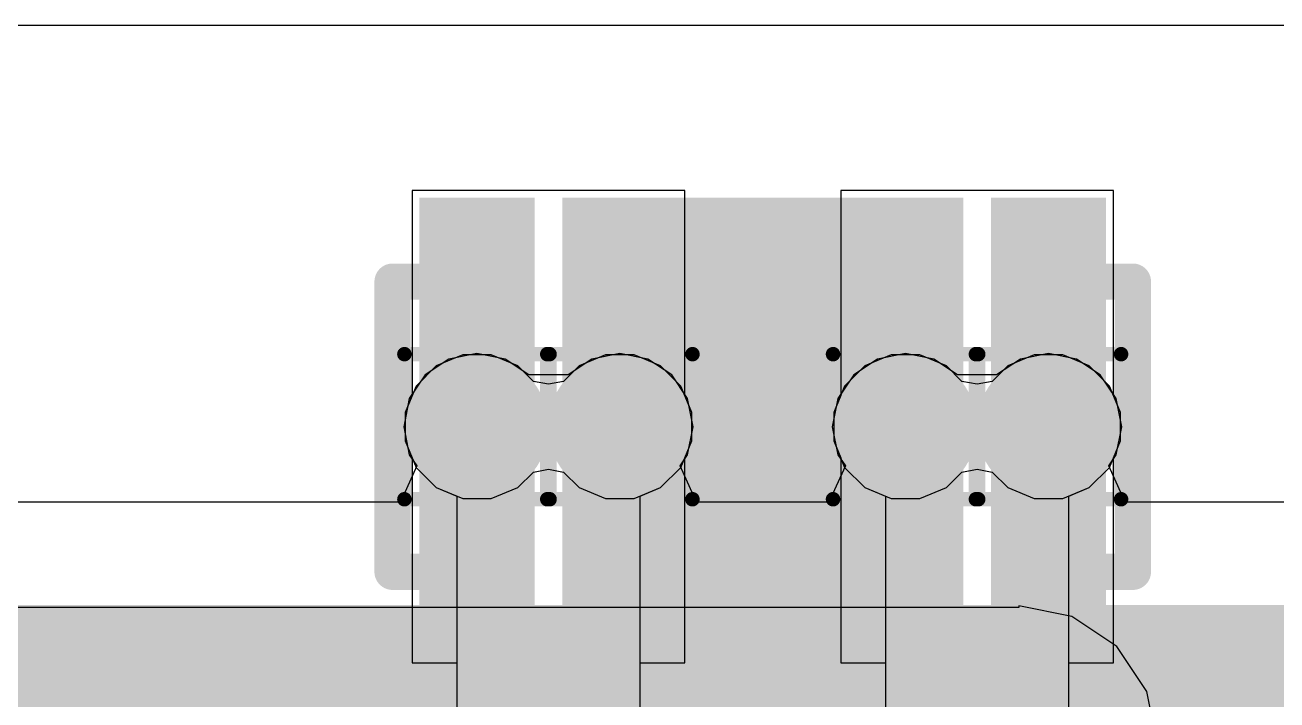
# Model space of a CAD drawing. Header units: inches. Extents: x -6 to 284, y -12 to 154.
# Drawn here: x 68.583 to 72.965, y -4.1 to -1.737 of the extents above; entities that cross this region are included whole.
import ezdxf

# ---------------------------------------------------------------- set-up
doc = ezdxf.new("R2010")
doc.units = ezdxf.units.IN
for name, color, linetype in [('Bottom Layer', 5, 'Continuous'), ('Bottom Solder', 6, 'Continuous'), ('Drill Drawing', 1, 'Continuous'), ('GND-1', 16, 'Continuous'), ('GND-2', 90, 'Continuous'), ('GND-3', 216, 'Continuous'), ('GND-4', 54, 'Continuous'), ('PWR-1', 156, 'Continuous'), ('PWR-2', 130, 'Continuous'), ('Signal L1', 76, 'Continuous'), ('Signal L2', 6, 'Continuous'), ('Top Layer', 1, 'Continuous'), ('Top Overlay', 2, 'Continuous'), ('Top Paste', 8, 'Continuous'), ('Top Solder', 216, 'Continuous'), ('Via Holes', 16, 'Continuous')]:
    doc.layers.add(name, color=color, linetype=linetype)

# ---------------------------------------------------------------- blocks, each defined once
blk = doc.blocks.new('DFN2510_10L__12')
at = {"layer": 'Top Layer'}
for points in [[(-0.3, 0.1), (0.3, 0.1), (0.3, -0.1), (-0.3, -0.1)], [(0.5, 0.1), (1.1, 0.1), (1.1, -0.1), (0.5, -0.1)], [(-0.3, -0.4), (0.3, -0.4), (0.3, -0.6), (-0.3, -0.6)], [(0.5, -0.4), (1.1, -0.4), (1.1, -0.6), (0.5, -0.6)], [(-0.3, -0.8), (1.1, -0.8), (1.1, -1.2), (-0.3, -1.2)], [(-0.3, -1.4), (0.3, -1.4), (0.3, -1.6), (-0.3, -1.6)], [(0.5, -1.4), (1.1, -1.4), (1.1, -1.6), (0.5, -1.6)], [(-0.3, -1.9), (0.3, -1.9), (0.3, -2.1), (-0.3, -2.1)], [(0.5, -1.9), (1.1, -1.9), (1.1, -2.1), (0.5, -2.1)]]:
    blk.add_hatch(color=1, dxfattribs=at).paths.add_polyline_path(points)
at = {"layer": 'Top Paste'}
for points in [[(-0.3, 0.1), (0.3, 0.1), (0.3, -0.1), (-0.3, -0.1)], [(0.5, 0.1), (1.1, 0.1), (1.1, -0.1), (0.5, -0.1)], [(-0.3, -0.4), (0.3, -0.4), (0.3, -0.6), (-0.3, -0.6)], [(0.5, -0.4), (1.1, -0.4), (1.1, -0.6), (0.5, -0.6)], [(-0.3, -0.8), (1.1, -0.8), (1.1, -1.2), (-0.3, -1.2)], [(-0.3, -1.4), (0.3, -1.4), (0.3, -1.6), (-0.3, -1.6)], [(0.5, -1.4), (1.1, -1.4), (1.1, -1.6), (0.5, -1.6)], [(-0.3, -1.9), (0.3, -1.9), (0.3, -2.1), (-0.3, -2.1)], [(0.5, -1.9), (1.1, -1.9), (1.1, -2.1), (0.5, -2.1)]]:
    blk.add_hatch(color=8, dxfattribs=at).paths.add_polyline_path(points)
at = {"layer": 'Top Solder'}
for points in [[(-0.4016, 0.2016), (0.4016, 0.2016), (0.4016, -0.2016), (-0.4016, -0.2016)], [(0.3984, 0.2016), (1.2016, 0.2016), (1.2016, -0.2016), (0.3984, -0.2016)], [(-0.4016, -0.2984), (0.4016, -0.2984), (0.4016, -0.7016), (-0.4016, -0.7016)], [(0.3984, -0.2984), (1.2016, -0.2984), (1.2016, -0.7016), (0.3984, -0.7016)], [(-0.4016, -0.6984), (1.2016, -0.6984), (1.2016, -1.3016), (-0.4016, -1.3016)], [(-0.4016, -1.2984), (0.4016, -1.2984), (0.4016, -1.7016), (-0.4016, -1.7016)], [(0.3984, -1.2984), (1.2016, -1.2984), (1.2016, -1.7016), (0.3984, -1.7016)], [(-0.4016, -1.7984), (0.4016, -1.7984), (0.4016, -2.2016), (-0.4016, -2.2016)], [(0.3984, -1.7984), (1.2016, -1.7984), (1.2016, -2.2016), (0.3984, -2.2016)]]:
    blk.add_hatch(color=216, dxfattribs=at).paths.add_polyline_path(points)
at = {"layer": 'Top Overlay'}
for points in [[(-0.108, 0.2954, 0.127, 0.127, 0), (0.908, 0.2954, 0.127, 0.127, 0)], [(-0.108, 0.2954, 0.127, 0.127, 0), (-0.108, 0.1938, 0.127, 0.127, 0)], [(0.908, 0.2954, 0.127, 0.127, 0), (0.908, 0.1938, 0.127, 0.127, 0)], [(-0.5652, 0.143, 0.127, 0.127, 0), (-0.5652, -0.111, 0.127, 0.127, 0)], [(-0.5652, 0.143, 0.127, 0.127, 0), (-0.4382, 0.016, 0.127, 0.127, 0)], [(-0.4382, 0.016, 0.127, 0.127, 0), (-0.5652, -0.111, 0.127, 0.127, 0)], [(-0.108, -2.1938, 0.127, 0.127, 0), (-0.108, -2.2954, 0.127, 0.127, 0)], [(0.908, -2.1938, 0.127, 0.127, 0), (0.908, -2.2954, 0.127, 0.127, 0)], [(-0.108, -2.2954, 0.127, 0.127, 0), (0.908, -2.2954, 0.127, 0.127, 0)]]:
    blk.add_lwpolyline(points, format="xyseb", dxfattribs=at)
for points in [[(-0.1398, 0.2954, 0.0635, 0.0635, 1), (-0.0763, 0.2954, 0.0635, 0.0635, 1)], [(-0.1398, 0.2954, 0.0635, 0.0635, 1), (-0.0763, 0.2954, 0.0635, 0.0635, 1)], [(0.8762, 0.2954, 0.0635, 0.0635, 1), (0.9397, 0.2954, 0.0635, 0.0635, 1)], [(0.8762, 0.2954, 0.0635, 0.0635, 1), (0.9397, 0.2954, 0.0635, 0.0635, 1)], [(-0.1398, 0.1938, 0.0635, 0.0635, 1), (-0.0763, 0.1938, 0.0635, 0.0635, 1)], [(0.8762, 0.1938, 0.0635, 0.0635, 1), (0.9397, 0.1938, 0.0635, 0.0635, 1)], [(-0.597, 0.143, 0.0635, 0.0635, 1), (-0.5335, 0.143, 0.0635, 0.0635, 1)], [(-0.597, 0.143, 0.0635, 0.0635, 1), (-0.5335, 0.143, 0.0635, 0.0635, 1)], [(-0.47, 0.016, 0.0635, 0.0635, 1), (-0.4065, 0.016, 0.0635, 0.0635, 1)], [(-0.47, 0.016, 0.0635, 0.0635, 1), (-0.4065, 0.016, 0.0635, 0.0635, 1)], [(-0.597, -0.111, 0.0635, 0.0635, 1), (-0.5335, -0.111, 0.0635, 0.0635, 1)], [(-0.597, -0.111, 0.0635, 0.0635, 1), (-0.5335, -0.111, 0.0635, 0.0635, 1)], [(-0.1398, -2.1938, 0.0635, 0.0635, 1), (-0.0763, -2.1938, 0.0635, 0.0635, 1)], [(0.8762, -2.1938, 0.0635, 0.0635, 1), (0.9397, -2.1938, 0.0635, 0.0635, 1)], [(-0.1398, -2.2954, 0.0635, 0.0635, 1), (-0.0763, -2.2954, 0.0635, 0.0635, 1)], [(-0.1398, -2.2954, 0.0635, 0.0635, 1), (-0.0763, -2.2954, 0.0635, 0.0635, 1)], [(0.8762, -2.2954, 0.0635, 0.0635, 1), (0.9397, -2.2954, 0.0635, 0.0635, 1)], [(0.8762, -2.2954, 0.0635, 0.0635, 1), (0.9397, -2.2954, 0.0635, 0.0635, 1)]]:
    blk.add_lwpolyline(points, format="xyseb", close=True, dxfattribs=at)

msp = doc.modelspace()

# ---------------------------------------------------------------- hatches: boundary and pattern name
at = {"layer": 'Bottom Layer'}
h = msp.add_hatch(color=5, dxfattribs=at)
edge = h.paths.add_edge_path()
edge.add_arc((70.1651, -3.1433), 0.15, 0, 360)
h = msp.add_hatch(color=5, dxfattribs=at)
edge = h.paths.add_edge_path()
edge.add_arc((70.6651, -3.1433), 0.15, 0, 360)
h = msp.add_hatch(color=5, dxfattribs=at)
edge = h.paths.add_edge_path()
edge.add_arc((71.6651, -3.1433), 0.15, 0, 360)
h = msp.add_hatch(color=5, dxfattribs=at)
edge = h.paths.add_edge_path()
edge.add_arc((72.1651, -3.1433), 0.15, 0, 360)
at = {"layer": 'Bottom Solder'}
h = msp.add_hatch(color=6, dxfattribs=at)
edge = h.paths.add_edge_path()
edge.add_arc((70.1651, -3.1433), 0.2516, 0, 360)
h = msp.add_hatch(color=6, dxfattribs=at)
edge = h.paths.add_edge_path()
edge.add_arc((70.6651, -3.1433), 0.2516, 0, 360)
h = msp.add_hatch(color=6, dxfattribs=at)
edge = h.paths.add_edge_path()
edge.add_arc((71.6651, -3.1433), 0.2516, 0, 360)
h = msp.add_hatch(color=6, dxfattribs=at)
edge = h.paths.add_edge_path()
edge.add_arc((72.1651, -3.1433), 0.2516, 0, 360)
at = {"layer": 'GND-1'}
h = msp.add_hatch(color=16, dxfattribs=at)
edge = h.paths.add_edge_path()
edge.add_arc((70.1651, -3.1433), 0.15, 0, 360)
h = msp.add_hatch(color=16, dxfattribs=at)
edge = h.paths.add_edge_path()
edge.add_arc((70.6651, -3.1433), 0.15, 0, 360)
h = msp.add_hatch(color=16, dxfattribs=at)
edge = h.paths.add_edge_path()
edge.add_arc((71.6651, -3.1433), 0.15, 0, 360)
h = msp.add_hatch(color=16, dxfattribs=at)
edge = h.paths.add_edge_path()
edge.add_arc((72.1651, -3.1433), 0.15, 0, 360)
at = {"layer": 'GND-2'}
h = msp.add_hatch(color=90, dxfattribs=at)
edge = h.paths.add_edge_path()
edge.add_arc((70.1651, -3.1433), 0.15, 0, 360)
h = msp.add_hatch(color=90, dxfattribs=at)
edge = h.paths.add_edge_path()
edge.add_arc((70.6651, -3.1433), 0.15, 0, 360)
h = msp.add_hatch(color=90, dxfattribs=at)
edge = h.paths.add_edge_path()
edge.add_arc((71.6651, -3.1433), 0.15, 0, 360)
h = msp.add_hatch(color=90, dxfattribs=at)
edge = h.paths.add_edge_path()
edge.add_arc((72.1651, -3.1433), 0.15, 0, 360)
at = {"layer": 'GND-3'}
h = msp.add_hatch(color=216, dxfattribs=at)
edge = h.paths.add_edge_path()
edge.add_arc((70.1651, -3.1433), 0.15, 0, 360)
h = msp.add_hatch(color=216, dxfattribs=at)
edge = h.paths.add_edge_path()
edge.add_arc((70.6651, -3.1433), 0.15, 0, 360)
h = msp.add_hatch(color=216, dxfattribs=at)
edge = h.paths.add_edge_path()
edge.add_arc((71.6651, -3.1433), 0.15, 0, 360)
h = msp.add_hatch(color=216, dxfattribs=at)
edge = h.paths.add_edge_path()
edge.add_arc((72.1651, -3.1433), 0.15, 0, 360)
at = {"layer": 'GND-4'}
h = msp.add_hatch(color=54, dxfattribs=at)
edge = h.paths.add_edge_path()
edge.add_arc((70.1651, -3.1433), 0.15, 0, 360)
h = msp.add_hatch(color=54, dxfattribs=at)
edge = h.paths.add_edge_path()
edge.add_arc((70.6651, -3.1433), 0.15, 0, 360)
h = msp.add_hatch(color=54, dxfattribs=at)
edge = h.paths.add_edge_path()
edge.add_arc((71.6651, -3.1433), 0.15, 0, 360)
h = msp.add_hatch(color=54, dxfattribs=at)
edge = h.paths.add_edge_path()
edge.add_arc((72.1651, -3.1433), 0.15, 0, 360)
at = {"layer": 'PWR-1'}
h = msp.add_hatch(color=156, dxfattribs=at)
edge = h.paths.add_edge_path()
edge.add_arc((70.1651, -3.1433), 0.15, 0, 360)
h = msp.add_hatch(color=156, dxfattribs=at)
edge = h.paths.add_edge_path()
edge.add_arc((70.6651, -3.1433), 0.15, 0, 360)
h = msp.add_hatch(color=156, dxfattribs=at)
edge = h.paths.add_edge_path()
edge.add_arc((71.6651, -3.1433), 0.15, 0, 360)
h = msp.add_hatch(color=156, dxfattribs=at)
edge = h.paths.add_edge_path()
edge.add_arc((72.1651, -3.1433), 0.15, 0, 360)
at = {"layer": 'PWR-2'}
h = msp.add_hatch(color=130, dxfattribs=at)
edge = h.paths.add_edge_path()
edge.add_arc((70.1651, -3.1433), 0.15, 0, 360)
h = msp.add_hatch(color=130, dxfattribs=at)
edge = h.paths.add_edge_path()
edge.add_arc((70.6651, -3.1433), 0.15, 0, 360)
h = msp.add_hatch(color=130, dxfattribs=at)
edge = h.paths.add_edge_path()
edge.add_arc((71.6651, -3.1433), 0.15, 0, 360)
h = msp.add_hatch(color=130, dxfattribs=at)
edge = h.paths.add_edge_path()
edge.add_arc((72.1651, -3.1433), 0.15, 0, 360)
at = {"layer": 'Signal L1'}
h = msp.add_hatch(color=76, dxfattribs=at)
edge = h.paths.add_edge_path()
edge.add_arc((70.1651, -3.1433), 0.15, 0, 360)
h = msp.add_hatch(color=76, dxfattribs=at)
edge = h.paths.add_edge_path()
edge.add_arc((70.6651, -3.1433), 0.15, 0, 360)
h = msp.add_hatch(color=76, dxfattribs=at)
edge = h.paths.add_edge_path()
edge.add_arc((71.6651, -3.1433), 0.15, 0, 360)
h = msp.add_hatch(color=76, dxfattribs=at)
edge = h.paths.add_edge_path()
edge.add_arc((72.1651, -3.1433), 0.15, 0, 360)
at = {"layer": 'Signal L2'}
h = msp.add_hatch(color=6, dxfattribs=at)
edge = h.paths.add_edge_path()
edge.add_arc((70.1651, -3.1433), 0.15, 0, 360)
h = msp.add_hatch(color=6, dxfattribs=at)
edge = h.paths.add_edge_path()
edge.add_arc((70.6651, -3.1433), 0.15, 0, 360)
h = msp.add_hatch(color=6, dxfattribs=at)
edge = h.paths.add_edge_path()
edge.add_arc((71.6651, -3.1433), 0.15, 0, 360)
h = msp.add_hatch(color=6, dxfattribs=at)
edge = h.paths.add_edge_path()
edge.add_arc((72.1651, -3.1433), 0.15, 0, 360)
at = {"layer": 'Top Layer'}
h = msp.add_hatch(color=1, dxfattribs=at)
edge = h.paths.add_edge_path()
edge.add_arc((70.1651, -3.1433), 0.15, 0, 360)
h = msp.add_hatch(color=1, dxfattribs=at)
edge = h.paths.add_edge_path()
edge.add_arc((70.6651, -3.1433), 0.15, 0, 360)
h = msp.add_hatch(color=1, dxfattribs=at)
edge = h.paths.add_edge_path()
edge.add_arc((71.6651, -3.1433), 0.15, 0, 360)
h = msp.add_hatch(color=1, dxfattribs=at)
edge = h.paths.add_edge_path()
edge.add_arc((72.1651, -3.1433), 0.15, 0, 360)
at = {"layer": 'Top Solder'}
h = msp.add_hatch(color=216, dxfattribs=at)
edge = h.paths.add_edge_path()
edge.add_arc((70.1651, -3.1433), 0.2516, 0, 360)
h = msp.add_hatch(color=216, dxfattribs=at)
edge = h.paths.add_edge_path()
edge.add_arc((70.6651, -3.1433), 0.2516, 0, 360)
h = msp.add_hatch(color=216, dxfattribs=at)
edge = h.paths.add_edge_path()
edge.add_arc((71.6651, -3.1433), 0.2516, 0, 360)
h = msp.add_hatch(color=216, dxfattribs=at)
edge = h.paths.add_edge_path()
edge.add_arc((72.1651, -3.1433), 0.2516, 0, 360)
at = {"layer": 'Via Holes'}
h = msp.add_hatch(color=7, dxfattribs=at)
edge = h.paths.add_edge_path()
edge.add_arc((70.1651, -3.1433), 0.075, 0, 360)
h = msp.add_hatch(color=7, dxfattribs=at)
edge = h.paths.add_edge_path()
edge.add_arc((70.6651, -3.1433), 0.075, 0, 360)
h = msp.add_hatch(color=7, dxfattribs=at)
edge = h.paths.add_edge_path()
edge.add_arc((71.6651, -3.1433), 0.075, 0, 360)
h = msp.add_hatch(color=7, dxfattribs=at)
edge = h.paths.add_edge_path()
edge.add_arc((72.1651, -3.1433), 0.075, 0, 360)

# ---------------------------------------------------------------- linework, layer by layer
at = {"layer": 'Bottom Layer'}
for p, q in [((70.0226, -2.93), (69.9518, -3.0008)), ((70.1151, -2.8917), (70.0226, -2.93)), ((70.2152, -2.8917), (70.1151, -2.8917)), ((70.3076, -2.93), (70.2152, -2.8917)), ((70.3623, -2.9846), (70.3076, -2.93)), ((70.5226, -2.93), (70.4679, -2.9846)), ((70.6151, -2.8917), (70.5226, -2.93)), ((70.7151, -2.8917), (70.6151, -2.8917)), ((70.8076, -2.93), (70.7151, -2.8917)), ((70.8784, -3.0008), (70.8076, -2.93)), ((71.5226, -2.93), (71.4518, -3.0008)), ((71.6151, -2.8917), (71.5226, -2.93)), ((71.7151, -2.8917), (71.6151, -2.8917)), ((71.8076, -2.93), (71.7151, -2.8917)), ((71.8623, -2.9846), (71.8076, -2.93)), ((72.0226, -2.93), (71.9679, -2.9846)), ((72.1151, -2.8917), (72.0226, -2.93)), ((72.2151, -2.8917), (72.1151, -2.8917)), ((72.3076, -2.93), (72.2151, -2.8917)), ((72.3784, -3.0008), (72.3076, -2.93)), ((69.9518, -3.0008), (69.9135, -3.0932)), ((70.4151, -2.9942), (70.3623, -2.9846)), ((70.4679, -2.9846), (70.4151, -2.9942)), ((70.9167, -3.0932), (70.8784, -3.0008)), ((71.4518, -3.0008), (71.4135, -3.0932)), ((71.9151, -2.9942), (71.8623, -2.9846)), ((71.9679, -2.9846), (71.9151, -2.9942)), ((72.4167, -3.0932), (72.3784, -3.0008)), ((69.9135, -3.0932), (69.9135, -3.1933)), ((70.9167, -3.1933), (70.9167, -3.0932)), ((71.4135, -3.0932), (71.4135, -3.1933)), ((72.4167, -3.1933), (72.4167, -3.0932)), ((69.9135, -3.1933), (69.9518, -3.2858)), ((70.8784, -3.2858), (70.9167, -3.1933)), ((71.4135, -3.1933), (71.4518, -3.2858)), ((72.3784, -3.2858), (72.4167, -3.1933)), ((69.9518, -3.2858), (70.0226, -3.3566)), ((70.8076, -3.3566), (70.8784, -3.2858)), ((71.4518, -3.2858), (71.5226, -3.3566)), ((72.3076, -3.3566), (72.3784, -3.2858)), ((70.3076, -3.3566), (70.3623, -3.3019)), ((70.3623, -3.3019), (70.4151, -3.2924)), ((70.4151, -3.2924), (70.4679, -3.3019)), ((70.4679, -3.3019), (70.5226, -3.3566)), ((71.8076, -3.3566), (71.8623, -3.3019)), ((71.8623, -3.3019), (71.9151, -3.2924)), ((71.9151, -3.2924), (71.9679, -3.3019)), ((71.9679, -3.3019), (72.0226, -3.3566)), ((70.0226, -3.3566), (70.1151, -3.3949)), ((70.2152, -3.3949), (70.3076, -3.3566)), ((70.5226, -3.3566), (70.6151, -3.3949)), ((70.7151, -3.3949), (70.8076, -3.3566)), ((71.5226, -3.3566), (71.6151, -3.3949)), ((71.7151, -3.3949), (71.8076, -3.3566)), ((72.0226, -3.3566), (72.1151, -3.3949)), ((72.2151, -3.3949), (72.3076, -3.3566)), ((70.1151, -3.3949), (70.2152, -3.3949)), ((70.6151, -3.3949), (70.7151, -3.3949)), ((71.6151, -3.3949), (71.7151, -3.3949)), ((72.1151, -3.3949), (72.2151, -3.3949))]:
    msp.add_line(p, q, dxfattribs=at)
at = {"layer": 'Drill Drawing'}
for points in [[(69.9111, -2.8893, 0.0508, 0.0508, 0), (70.4191, -2.8893, 0.0508, 0.0508, 0)], [(69.9111, -3.3973, 0.0508, 0.0508, 0), (69.9111, -2.8893, 0.0508, 0.0508, 0)], [(70.4111, -2.8893, 0.0508, 0.0508, 0), (70.9191, -2.8893, 0.0508, 0.0508, 0)], [(70.4111, -3.3973, 0.0508, 0.0508, 0), (70.4111, -2.8893, 0.0508, 0.0508, 0)], [(70.4191, -3.3973, 0.0508, 0.0508, 0), (70.4191, -2.8893, 0.0508, 0.0508, 0)], [(70.9191, -3.3973, 0.0508, 0.0508, 0), (70.9191, -2.8893, 0.0508, 0.0508, 0)], [(71.4111, -2.8893, 0.0508, 0.0508, 0), (71.9191, -2.8893, 0.0508, 0.0508, 0)], [(71.4111, -3.3973, 0.0508, 0.0508, 0), (71.4111, -2.8893, 0.0508, 0.0508, 0)], [(71.9111, -2.8893, 0.0508, 0.0508, 0), (72.4191, -2.8893, 0.0508, 0.0508, 0)], [(71.9111, -3.3973, 0.0508, 0.0508, 0), (71.9111, -2.8893, 0.0508, 0.0508, 0)], [(71.9191, -3.3973, 0.0508, 0.0508, 0), (71.9191, -2.8893, 0.0508, 0.0508, 0)], [(72.4191, -3.3973, 0.0508, 0.0508, 0), (72.4191, -2.8893, 0.0508, 0.0508, 0)], [(69.9111, -3.3973, 0.0508, 0.0508, 0), (70.4191, -3.3973, 0.0508, 0.0508, 0)], [(70.4111, -3.3973, 0.0508, 0.0508, 0), (70.9191, -3.3973, 0.0508, 0.0508, 0)], [(71.4111, -3.3973, 0.0508, 0.0508, 0), (71.9191, -3.3973, 0.0508, 0.0508, 0)], [(71.9111, -3.3973, 0.0508, 0.0508, 0), (72.4191, -3.3973, 0.0508, 0.0508, 0)]]:
    msp.add_lwpolyline(points, format="xyseb", dxfattribs=at)
for points in [[(69.8984, -2.8893, 0.0254, 0.0254, 1), (69.9238, -2.8893, 0.0254, 0.0254, 1)], [(69.8984, -2.8893, 0.0254, 0.0254, 1), (69.9238, -2.8893, 0.0254, 0.0254, 1)], [(70.3984, -2.8893, 0.0254, 0.0254, 1), (70.4238, -2.8893, 0.0254, 0.0254, 1)], [(70.3984, -2.8893, 0.0254, 0.0254, 1), (70.4238, -2.8893, 0.0254, 0.0254, 1)], [(70.4064, -2.8893, 0.0254, 0.0254, 1), (70.4318, -2.8893, 0.0254, 0.0254, 1)], [(70.4064, -2.8893, 0.0254, 0.0254, 1), (70.4318, -2.8893, 0.0254, 0.0254, 1)], [(70.9064, -2.8893, 0.0254, 0.0254, 1), (70.9318, -2.8893, 0.0254, 0.0254, 1)], [(70.9064, -2.8893, 0.0254, 0.0254, 1), (70.9318, -2.8893, 0.0254, 0.0254, 1)], [(71.3984, -2.8893, 0.0254, 0.0254, 1), (71.4238, -2.8893, 0.0254, 0.0254, 1)], [(71.3984, -2.8893, 0.0254, 0.0254, 1), (71.4238, -2.8893, 0.0254, 0.0254, 1)], [(71.8984, -2.8893, 0.0254, 0.0254, 1), (71.9238, -2.8893, 0.0254, 0.0254, 1)], [(71.8984, -2.8893, 0.0254, 0.0254, 1), (71.9238, -2.8893, 0.0254, 0.0254, 1)], [(71.9064, -2.8893, 0.0254, 0.0254, 1), (71.9318, -2.8893, 0.0254, 0.0254, 1)], [(71.9064, -2.8893, 0.0254, 0.0254, 1), (71.9318, -2.8893, 0.0254, 0.0254, 1)], [(72.4064, -2.8893, 0.0254, 0.0254, 1), (72.4318, -2.8893, 0.0254, 0.0254, 1)], [(72.4064, -2.8893, 0.0254, 0.0254, 1), (72.4318, -2.8893, 0.0254, 0.0254, 1)], [(69.8984, -3.3973, 0.0254, 0.0254, 1), (69.9238, -3.3973, 0.0254, 0.0254, 1)], [(69.8984, -3.3973, 0.0254, 0.0254, 1), (69.9238, -3.3973, 0.0254, 0.0254, 1)], [(70.3984, -3.3973, 0.0254, 0.0254, 1), (70.4238, -3.3973, 0.0254, 0.0254, 1)], [(70.3984, -3.3973, 0.0254, 0.0254, 1), (70.4238, -3.3973, 0.0254, 0.0254, 1)], [(70.4064, -3.3973, 0.0254, 0.0254, 1), (70.4318, -3.3973, 0.0254, 0.0254, 1)], [(70.4064, -3.3973, 0.0254, 0.0254, 1), (70.4318, -3.3973, 0.0254, 0.0254, 1)], [(70.9064, -3.3973, 0.0254, 0.0254, 1), (70.9318, -3.3973, 0.0254, 0.0254, 1)], [(70.9064, -3.3973, 0.0254, 0.0254, 1), (70.9318, -3.3973, 0.0254, 0.0254, 1)], [(71.3984, -3.3973, 0.0254, 0.0254, 1), (71.4238, -3.3973, 0.0254, 0.0254, 1)], [(71.3984, -3.3973, 0.0254, 0.0254, 1), (71.4238, -3.3973, 0.0254, 0.0254, 1)], [(71.8984, -3.3973, 0.0254, 0.0254, 1), (71.9238, -3.3973, 0.0254, 0.0254, 1)], [(71.8984, -3.3973, 0.0254, 0.0254, 1), (71.9238, -3.3973, 0.0254, 0.0254, 1)], [(71.9064, -3.3973, 0.0254, 0.0254, 1), (71.9318, -3.3973, 0.0254, 0.0254, 1)], [(71.9064, -3.3973, 0.0254, 0.0254, 1), (71.9318, -3.3973, 0.0254, 0.0254, 1)], [(72.4064, -3.3973, 0.0254, 0.0254, 1), (72.4318, -3.3973, 0.0254, 0.0254, 1)], [(72.4064, -3.3973, 0.0254, 0.0254, 1), (72.4318, -3.3973, 0.0254, 0.0254, 1)]]:
    msp.add_lwpolyline(points, format="xyseb", close=True, dxfattribs=at)
at = {"layer": 'GND-1'}
for p, q in [((70.0226, -2.93), (69.9518, -3.0008)), ((70.1151, -2.8917), (70.0226, -2.93)), ((70.2152, -2.8917), (70.1151, -2.8917)), ((70.3076, -2.93), (70.2152, -2.8917)), ((70.3623, -2.9846), (70.3076, -2.93)), ((70.5226, -2.93), (70.4679, -2.9846)), ((70.6151, -2.8917), (70.5226, -2.93)), ((70.7151, -2.8917), (70.6151, -2.8917)), ((70.8076, -2.93), (70.7151, -2.8917)), ((70.8784, -3.0008), (70.8076, -2.93)), ((71.5226, -2.93), (71.4518, -3.0008)), ((71.6151, -2.8917), (71.5226, -2.93)), ((71.7151, -2.8917), (71.6151, -2.8917)), ((71.8076, -2.93), (71.7151, -2.8917)), ((71.8623, -2.9846), (71.8076, -2.93)), ((72.0226, -2.93), (71.9679, -2.9846)), ((72.1151, -2.8917), (72.0226, -2.93)), ((72.2151, -2.8917), (72.1151, -2.8917)), ((72.3076, -2.93), (72.2151, -2.8917)), ((72.3784, -3.0008), (72.3076, -2.93)), ((69.9518, -3.0008), (69.9135, -3.0932)), ((70.4151, -2.9942), (70.3623, -2.9846)), ((70.4679, -2.9846), (70.4151, -2.9942)), ((70.9167, -3.0932), (70.8784, -3.0008)), ((71.4518, -3.0008), (71.4135, -3.0932)), ((71.9151, -2.9942), (71.8623, -2.9846)), ((71.9679, -2.9846), (71.9151, -2.9942)), ((72.4167, -3.0932), (72.3784, -3.0008)), ((69.9135, -3.0932), (69.9135, -3.1933)), ((70.9167, -3.1933), (70.9167, -3.0932)), ((71.4135, -3.0932), (71.4135, -3.1933)), ((72.4167, -3.1933), (72.4167, -3.0932)), ((69.9135, -3.1933), (69.9518, -3.2858)), ((70.8784, -3.2858), (70.9167, -3.1933)), ((71.4135, -3.1933), (71.4518, -3.2858)), ((72.3784, -3.2858), (72.4167, -3.1933)), ((69.9518, -3.2858), (70.0226, -3.3566)), ((70.8076, -3.3566), (70.8784, -3.2858)), ((71.4518, -3.2858), (71.5226, -3.3566)), ((72.3076, -3.3566), (72.3784, -3.2858)), ((70.3076, -3.3566), (70.3623, -3.3019)), ((70.3623, -3.3019), (70.4151, -3.2924)), ((70.4151, -3.2924), (70.4679, -3.3019)), ((70.4679, -3.3019), (70.5226, -3.3566)), ((71.8076, -3.3566), (71.8623, -3.3019)), ((71.8623, -3.3019), (71.9151, -3.2924)), ((71.9151, -3.2924), (71.9679, -3.3019)), ((71.9679, -3.3019), (72.0226, -3.3566)), ((70.0226, -3.3566), (70.1151, -3.3949)), ((70.2152, -3.3949), (70.3076, -3.3566)), ((70.5226, -3.3566), (70.6151, -3.3949)), ((70.7151, -3.3949), (70.8076, -3.3566)), ((71.5226, -3.3566), (71.6151, -3.3949)), ((71.7151, -3.3949), (71.8076, -3.3566)), ((72.0226, -3.3566), (72.1151, -3.3949)), ((72.2151, -3.3949), (72.3076, -3.3566)), ((70.1151, -3.3949), (70.2152, -3.3949)), ((70.6151, -3.3949), (70.7151, -3.3949)), ((71.6151, -3.3949), (71.7151, -3.3949)), ((72.1151, -3.3949), (72.2151, -3.3949))]:
    msp.add_line(p, q, dxfattribs=at)
at = {"layer": 'GND-2'}
for p, q in [((70.0226, -2.93), (69.9518, -3.0008)), ((70.1151, -2.8917), (70.0226, -2.93)), ((70.2152, -2.8917), (70.1151, -2.8917)), ((70.3076, -2.93), (70.2152, -2.8917)), ((70.3623, -2.9846), (70.3076, -2.93)), ((70.5226, -2.93), (70.4679, -2.9846)), ((70.6151, -2.8917), (70.5226, -2.93)), ((70.7151, -2.8917), (70.6151, -2.8917)), ((70.8076, -2.93), (70.7151, -2.8917)), ((70.8784, -3.0008), (70.8076, -2.93)), ((71.5226, -2.93), (71.4518, -3.0008)), ((71.6151, -2.8917), (71.5226, -2.93)), ((71.7151, -2.8917), (71.6151, -2.8917)), ((71.8076, -2.93), (71.7151, -2.8917)), ((71.8623, -2.9846), (71.8076, -2.93)), ((72.0226, -2.93), (71.9679, -2.9846)), ((72.1151, -2.8917), (72.0226, -2.93)), ((72.2151, -2.8917), (72.1151, -2.8917)), ((72.3076, -2.93), (72.2151, -2.8917)), ((72.3784, -3.0008), (72.3076, -2.93)), ((69.9518, -3.0008), (69.9135, -3.0932)), ((70.4151, -2.9942), (70.3623, -2.9846)), ((70.4679, -2.9846), (70.4151, -2.9942)), ((70.9167, -3.0932), (70.8784, -3.0008)), ((71.4518, -3.0008), (71.4135, -3.0932)), ((71.9151, -2.9942), (71.8623, -2.9846)), ((71.9679, -2.9846), (71.9151, -2.9942)), ((72.4167, -3.0932), (72.3784, -3.0008)), ((69.9135, -3.0932), (69.9135, -3.1933)), ((70.9167, -3.1933), (70.9167, -3.0932)), ((71.4135, -3.0932), (71.4135, -3.1933)), ((72.4167, -3.1933), (72.4167, -3.0932)), ((69.9135, -3.1933), (69.9518, -3.2858)), ((70.8784, -3.2858), (70.9167, -3.1933)), ((71.4135, -3.1933), (71.4518, -3.2858)), ((72.3784, -3.2858), (72.4167, -3.1933)), ((69.9518, -3.2858), (70.0226, -3.3566)), ((70.8076, -3.3566), (70.8784, -3.2858)), ((71.4518, -3.2858), (71.5226, -3.3566)), ((72.3076, -3.3566), (72.3784, -3.2858)), ((70.3076, -3.3566), (70.3623, -3.3019)), ((70.3623, -3.3019), (70.4151, -3.2924)), ((70.4151, -3.2924), (70.4679, -3.3019)), ((70.4679, -3.3019), (70.5226, -3.3566)), ((71.8076, -3.3566), (71.8623, -3.3019)), ((71.8623, -3.3019), (71.9151, -3.2924)), ((71.9151, -3.2924), (71.9679, -3.3019)), ((71.9679, -3.3019), (72.0226, -3.3566)), ((70.0226, -3.3566), (70.1151, -3.3949)), ((70.2152, -3.3949), (70.3076, -3.3566)), ((70.5226, -3.3566), (70.6151, -3.3949)), ((70.7151, -3.3949), (70.8076, -3.3566)), ((71.5226, -3.3566), (71.6151, -3.3949)), ((71.7151, -3.3949), (71.8076, -3.3566)), ((72.0226, -3.3566), (72.1151, -3.3949)), ((72.2151, -3.3949), (72.3076, -3.3566)), ((70.1151, -3.3949), (70.2152, -3.3949)), ((70.6151, -3.3949), (70.7151, -3.3949)), ((71.6151, -3.3949), (71.7151, -3.3949)), ((72.1151, -3.3949), (72.2151, -3.3949))]:
    msp.add_line(p, q, dxfattribs=at)
at = {"layer": 'GND-3'}
for p, q in [((70.0226, -2.93), (69.9518, -3.0008)), ((70.1151, -2.8917), (70.0226, -2.93)), ((70.2152, -2.8917), (70.1151, -2.8917)), ((70.3076, -2.93), (70.2152, -2.8917)), ((70.3623, -2.9846), (70.3076, -2.93)), ((70.5226, -2.93), (70.4679, -2.9846)), ((70.6151, -2.8917), (70.5226, -2.93)), ((70.7151, -2.8917), (70.6151, -2.8917)), ((70.8076, -2.93), (70.7151, -2.8917)), ((70.8784, -3.0008), (70.8076, -2.93)), ((71.5226, -2.93), (71.4518, -3.0008)), ((71.6151, -2.8917), (71.5226, -2.93)), ((71.7151, -2.8917), (71.6151, -2.8917)), ((71.8076, -2.93), (71.7151, -2.8917)), ((71.8623, -2.9846), (71.8076, -2.93)), ((72.0226, -2.93), (71.9679, -2.9846)), ((72.1151, -2.8917), (72.0226, -2.93)), ((72.2151, -2.8917), (72.1151, -2.8917)), ((72.3076, -2.93), (72.2151, -2.8917)), ((72.3784, -3.0008), (72.3076, -2.93)), ((69.9518, -3.0008), (69.9135, -3.0932)), ((70.4151, -2.9942), (70.3623, -2.9846)), ((70.4679, -2.9846), (70.4151, -2.9942)), ((70.9167, -3.0932), (70.8784, -3.0008)), ((71.4518, -3.0008), (71.4135, -3.0932)), ((71.9151, -2.9942), (71.8623, -2.9846)), ((71.9679, -2.9846), (71.9151, -2.9942)), ((72.4167, -3.0932), (72.3784, -3.0008)), ((69.9135, -3.0932), (69.9135, -3.1933)), ((70.9167, -3.1933), (70.9167, -3.0932)), ((71.4135, -3.0932), (71.4135, -3.1933)), ((72.4167, -3.1933), (72.4167, -3.0932)), ((69.9135, -3.1933), (69.9518, -3.2858)), ((70.8784, -3.2858), (70.9167, -3.1933)), ((71.4135, -3.1933), (71.4518, -3.2858)), ((72.3784, -3.2858), (72.4167, -3.1933)), ((69.9518, -3.2858), (70.0226, -3.3566)), ((70.8076, -3.3566), (70.8784, -3.2858)), ((71.4518, -3.2858), (71.5226, -3.3566)), ((72.3076, -3.3566), (72.3784, -3.2858)), ((70.3076, -3.3566), (70.3623, -3.3019)), ((70.3623, -3.3019), (70.4151, -3.2924)), ((70.4151, -3.2924), (70.4679, -3.3019)), ((70.4679, -3.3019), (70.5226, -3.3566)), ((71.8076, -3.3566), (71.8623, -3.3019)), ((71.8623, -3.3019), (71.9151, -3.2924)), ((71.9151, -3.2924), (71.9679, -3.3019)), ((71.9679, -3.3019), (72.0226, -3.3566)), ((70.0226, -3.3566), (70.1151, -3.3949)), ((70.2152, -3.3949), (70.3076, -3.3566)), ((70.5226, -3.3566), (70.6151, -3.3949)), ((70.7151, -3.3949), (70.8076, -3.3566)), ((71.5226, -3.3566), (71.6151, -3.3949)), ((71.7151, -3.3949), (71.8076, -3.3566)), ((72.0226, -3.3566), (72.1151, -3.3949)), ((72.2151, -3.3949), (72.3076, -3.3566)), ((70.1151, -3.3949), (70.2152, -3.3949)), ((70.6151, -3.3949), (70.7151, -3.3949)), ((71.6151, -3.3949), (71.7151, -3.3949)), ((72.1151, -3.3949), (72.2151, -3.3949))]:
    msp.add_line(p, q, dxfattribs=at)
at = {"layer": 'GND-4'}
for p, q in [((70.0226, -2.93), (69.9518, -3.0008)), ((70.1151, -2.8917), (70.0226, -2.93)), ((70.2152, -2.8917), (70.1151, -2.8917)), ((70.3076, -2.93), (70.2152, -2.8917)), ((70.3623, -2.9846), (70.3076, -2.93)), ((70.5226, -2.93), (70.4679, -2.9846)), ((70.6151, -2.8917), (70.5226, -2.93)), ((70.7151, -2.8917), (70.6151, -2.8917)), ((70.8076, -2.93), (70.7151, -2.8917)), ((70.8784, -3.0008), (70.8076, -2.93)), ((71.5226, -2.93), (71.4518, -3.0008)), ((71.6151, -2.8917), (71.5226, -2.93)), ((71.7151, -2.8917), (71.6151, -2.8917)), ((71.8076, -2.93), (71.7151, -2.8917)), ((71.8623, -2.9846), (71.8076, -2.93)), ((72.0226, -2.93), (71.9679, -2.9846)), ((72.1151, -2.8917), (72.0226, -2.93)), ((72.2151, -2.8917), (72.1151, -2.8917)), ((72.3076, -2.93), (72.2151, -2.8917)), ((72.3784, -3.0008), (72.3076, -2.93)), ((69.9518, -3.0008), (69.9135, -3.0932)), ((70.4151, -2.9942), (70.3623, -2.9846)), ((70.4679, -2.9846), (70.4151, -2.9942)), ((70.9167, -3.0932), (70.8784, -3.0008)), ((71.4518, -3.0008), (71.4135, -3.0932)), ((71.9151, -2.9942), (71.8623, -2.9846)), ((71.9679, -2.9846), (71.9151, -2.9942)), ((72.4167, -3.0932), (72.3784, -3.0008)), ((69.9135, -3.0932), (69.9135, -3.1933)), ((70.9167, -3.1933), (70.9167, -3.0932)), ((71.4135, -3.0932), (71.4135, -3.1933)), ((72.4167, -3.1933), (72.4167, -3.0932)), ((69.9135, -3.1933), (69.9518, -3.2858)), ((70.8784, -3.2858), (70.9167, -3.1933)), ((71.4135, -3.1933), (71.4518, -3.2858)), ((72.3784, -3.2858), (72.4167, -3.1933)), ((69.9518, -3.2858), (70.0226, -3.3566)), ((70.8076, -3.3566), (70.8784, -3.2858)), ((71.4518, -3.2858), (71.5226, -3.3566)), ((72.3076, -3.3566), (72.3784, -3.2858)), ((70.3076, -3.3566), (70.3623, -3.3019)), ((70.3623, -3.3019), (70.4151, -3.2924)), ((70.4151, -3.2924), (70.4679, -3.3019)), ((70.4679, -3.3019), (70.5226, -3.3566)), ((71.8076, -3.3566), (71.8623, -3.3019)), ((71.8623, -3.3019), (71.9151, -3.2924)), ((71.9151, -3.2924), (71.9679, -3.3019)), ((71.9679, -3.3019), (72.0226, -3.3566)), ((70.0226, -3.3566), (70.1151, -3.3949)), ((70.2152, -3.3949), (70.3076, -3.3566)), ((70.5226, -3.3566), (70.6151, -3.3949)), ((70.7151, -3.3949), (70.8076, -3.3566)), ((71.5226, -3.3566), (71.6151, -3.3949)), ((71.7151, -3.3949), (71.8076, -3.3566)), ((72.0226, -3.3566), (72.1151, -3.3949)), ((72.2151, -3.3949), (72.3076, -3.3566)), ((70.1151, -3.3949), (70.2152, -3.3949)), ((70.6151, -3.3949), (70.7151, -3.3949)), ((71.6151, -3.3949), (71.7151, -3.3949)), ((72.1151, -3.3949), (72.2151, -3.3949))]:
    msp.add_line(p, q, dxfattribs=at)
at = {"layer": 'PWR-1'}
for p, q in [((70.1651, -2.8868), (70.0669, -2.9063)), ((70.2633, -2.9063), (70.1651, -2.8868)), ((70.6651, -2.8868), (70.5669, -2.9063)), ((70.7633, -2.9063), (70.6651, -2.8868)), ((71.6651, -2.8868), (71.5669, -2.9063)), ((71.7633, -2.9063), (71.6651, -2.8868)), ((72.1651, -2.8868), (72.0669, -2.9063)), ((72.2633, -2.9063), (72.1651, -2.8868)), ((70.0669, -2.9063), (69.9837, -2.9619)), ((70.3465, -2.9619), (70.2633, -2.9063)), ((70.5669, -2.9063), (70.4837, -2.9619)), ((70.8465, -2.9619), (70.7633, -2.9063)), ((71.5669, -2.9063), (71.4837, -2.9619)), ((71.8465, -2.9619), (71.7633, -2.9063)), ((72.0669, -2.9063), (71.9837, -2.9619)), ((72.3465, -2.9619), (72.2633, -2.9063)), ((69.9837, -2.9619), (69.9281, -3.0451)), ((70.4837, -2.9619), (70.3465, -2.9619)), ((70.9021, -3.0451), (70.8465, -2.9619)), ((71.4837, -2.9619), (71.4281, -3.0451)), ((71.9837, -2.9619), (71.8465, -2.9619)), ((72.4021, -3.0451), (72.3465, -2.9619)), ((69.9281, -3.0451), (69.9086, -3.1433)), ((70.9216, -3.1433), (70.9021, -3.0451)), ((71.4281, -3.0451), (71.4086, -3.1433)), ((72.4216, -3.1433), (72.4021, -3.0451)), ((69.9086, -3.1433), (69.9281, -3.2415)), ((70.9021, -3.2415), (70.9216, -3.1433)), ((71.4086, -3.1433), (71.4281, -3.2415)), ((72.4021, -3.2415), (72.4216, -3.1433)), ((69.9281, -3.2415), (69.9544, -3.2808)), ((70.8758, -3.2808), (70.9021, -3.2415)), ((71.4281, -3.2415), (71.4544, -3.2808)), ((72.3758, -3.2808), (72.4021, -3.2415)), ((69.9544, -3.2808), (69.8969, -3.4078)), ((70.9333, -3.4078), (70.8758, -3.2808)), ((71.4544, -3.2808), (71.3969, -3.4078)), ((72.4333, -3.4078), (72.3758, -3.2808)), ((69.8969, -3.4078), (66.6196, -3.4078)), ((71.3969, -3.4078), (70.9333, -3.4078)), ((79.5226, -3.4078), (72.4333, -3.4078))]:
    msp.add_line(p, q, dxfattribs=at)
msp.add_lwpolyline([(67.0531, -3.9576, 0.381, 0.381, 0), (79.8588, -3.9576, 0.381, 0.381, 0)], format="xyseb", dxfattribs=at)
at = {"layer": 'PWR-2'}
for p, q in [((70.0226, -2.93), (69.9518, -3.0008)), ((70.1151, -2.8917), (70.0226, -2.93)), ((70.2152, -2.8917), (70.1151, -2.8917)), ((70.3076, -2.93), (70.2152, -2.8917)), ((70.3623, -2.9846), (70.3076, -2.93)), ((70.5226, -2.93), (70.4679, -2.9846)), ((70.6151, -2.8917), (70.5226, -2.93)), ((70.7151, -2.8917), (70.6151, -2.8917)), ((70.8076, -2.93), (70.7151, -2.8917)), ((70.8784, -3.0008), (70.8076, -2.93)), ((71.5226, -2.93), (71.4518, -3.0008)), ((71.6151, -2.8917), (71.5226, -2.93)), ((71.7151, -2.8917), (71.6151, -2.8917)), ((71.8076, -2.93), (71.7151, -2.8917)), ((71.8623, -2.9846), (71.8076, -2.93)), ((72.0226, -2.93), (71.9679, -2.9846)), ((72.1151, -2.8917), (72.0226, -2.93)), ((72.2151, -2.8917), (72.1151, -2.8917)), ((72.3076, -2.93), (72.2151, -2.8917)), ((72.3784, -3.0008), (72.3076, -2.93)), ((69.9518, -3.0008), (69.9135, -3.0932)), ((70.4151, -2.9942), (70.3623, -2.9846)), ((70.4679, -2.9846), (70.4151, -2.9942)), ((70.9167, -3.0932), (70.8784, -3.0008)), ((71.4518, -3.0008), (71.4135, -3.0932)), ((71.9151, -2.9942), (71.8623, -2.9846)), ((71.9679, -2.9846), (71.9151, -2.9942)), ((72.4167, -3.0932), (72.3784, -3.0008)), ((69.9135, -3.0932), (69.9135, -3.1933)), ((70.9167, -3.1933), (70.9167, -3.0932)), ((71.4135, -3.0932), (71.4135, -3.1933)), ((72.4167, -3.1933), (72.4167, -3.0932)), ((69.9135, -3.1933), (69.9518, -3.2858)), ((70.8784, -3.2858), (70.9167, -3.1933)), ((71.4135, -3.1933), (71.4518, -3.2858)), ((72.3784, -3.2858), (72.4167, -3.1933)), ((69.9518, -3.2858), (70.0226, -3.3566)), ((70.8076, -3.3566), (70.8784, -3.2858)), ((71.4518, -3.2858), (71.5226, -3.3566)), ((72.3076, -3.3566), (72.3784, -3.2858)), ((70.3076, -3.3566), (70.3623, -3.3019)), ((70.3623, -3.3019), (70.4151, -3.2924)), ((70.4151, -3.2924), (70.4679, -3.3019)), ((70.4679, -3.3019), (70.5226, -3.3566)), ((71.8076, -3.3566), (71.8623, -3.3019)), ((71.8623, -3.3019), (71.9151, -3.2924)), ((71.9151, -3.2924), (71.9679, -3.3019)), ((71.9679, -3.3019), (72.0226, -3.3566)), ((70.0226, -3.3566), (70.1151, -3.3949)), ((70.2152, -3.3949), (70.3076, -3.3566)), ((70.5226, -3.3566), (70.6151, -3.3949)), ((70.7151, -3.3949), (70.8076, -3.3566)), ((71.5226, -3.3566), (71.6151, -3.3949)), ((71.7151, -3.3949), (71.8076, -3.3566)), ((72.0226, -3.3566), (72.1151, -3.3949)), ((72.2151, -3.3949), (72.3076, -3.3566)), ((70.1151, -3.3949), (70.2152, -3.3949)), ((70.6151, -3.3949), (70.7151, -3.3949)), ((71.6151, -3.3949), (71.7151, -3.3949)), ((72.1151, -3.3949), (72.2151, -3.3949))]:
    msp.add_line(p, q, dxfattribs=at)
at = {"layer": 'Signal L1'}
for p, q in [((68.313, -1.7367), (79.8628, -1.7367)), ((70.0226, -2.93), (69.9518, -3.0008)), ((70.1151, -2.8917), (70.0226, -2.93)), ((70.2152, -2.8917), (70.1151, -2.8917)), ((70.3076, -2.93), (70.2152, -2.8917)), ((70.3623, -2.9846), (70.3076, -2.93)), ((70.5226, -2.93), (70.4679, -2.9846)), ((70.6151, -2.8917), (70.5226, -2.93)), ((70.7151, -2.8917), (70.6151, -2.8917)), ((70.8076, -2.93), (70.7151, -2.8917)), ((70.8784, -3.0008), (70.8076, -2.93)), ((71.5226, -2.93), (71.4518, -3.0008)), ((71.6151, -2.8917), (71.5226, -2.93)), ((71.7151, -2.8917), (71.6151, -2.8917)), ((71.8076, -2.93), (71.7151, -2.8917)), ((71.8623, -2.9846), (71.8076, -2.93)), ((72.0226, -2.93), (71.9679, -2.9846)), ((72.1151, -2.8917), (72.0226, -2.93)), ((72.2151, -2.8917), (72.1151, -2.8917)), ((72.3076, -2.93), (72.2151, -2.8917)), ((72.3784, -3.0008), (72.3076, -2.93)), ((69.9518, -3.0008), (69.9135, -3.0932)), ((70.4151, -2.9942), (70.3623, -2.9846)), ((70.4679, -2.9846), (70.4151, -2.9942)), ((70.9167, -3.0932), (70.8784, -3.0008)), ((71.4518, -3.0008), (71.4135, -3.0932)), ((71.9151, -2.9942), (71.8623, -2.9846)), ((71.9679, -2.9846), (71.9151, -2.9942)), ((72.4167, -3.0932), (72.3784, -3.0008)), ((69.9135, -3.0932), (69.9135, -3.1933)), ((70.9167, -3.1933), (70.9167, -3.0932)), ((71.4135, -3.0932), (71.4135, -3.1933)), ((72.4167, -3.1933), (72.4167, -3.0932)), ((69.9135, -3.1933), (69.9518, -3.2858)), ((70.8784, -3.2858), (70.9167, -3.1933)), ((71.4135, -3.1933), (71.4518, -3.2858)), ((72.3784, -3.2858), (72.4167, -3.1933)), ((69.9518, -3.2858), (70.0226, -3.3566)), ((70.8076, -3.3566), (70.8784, -3.2858)), ((71.4518, -3.2858), (71.5226, -3.3566)), ((72.3076, -3.3566), (72.3784, -3.2858)), ((70.3076, -3.3566), (70.3623, -3.3019)), ((70.3623, -3.3019), (70.4151, -3.2924)), ((70.4151, -3.2924), (70.4679, -3.3019)), ((70.4679, -3.3019), (70.5226, -3.3566)), ((71.8076, -3.3566), (71.8623, -3.3019)), ((71.8623, -3.3019), (71.9151, -3.2924)), ((71.9151, -3.2924), (71.9679, -3.3019)), ((71.9679, -3.3019), (72.0226, -3.3566)), ((70.0226, -3.3566), (70.1151, -3.3949)), ((70.2152, -3.3949), (70.3076, -3.3566)), ((70.5226, -3.3566), (70.6151, -3.3949)), ((70.7151, -3.3949), (70.8076, -3.3566)), ((71.5226, -3.3566), (71.6151, -3.3949)), ((71.7151, -3.3949), (71.8076, -3.3566)), ((72.0226, -3.3566), (72.1151, -3.3949)), ((72.2151, -3.3949), (72.3076, -3.3566)), ((70.1151, -3.3949), (70.2152, -3.3949)), ((70.6151, -3.3949), (70.7151, -3.3949)), ((71.6151, -3.3949), (71.7151, -3.3949)), ((72.1151, -3.3949), (72.2151, -3.3949)), ((72.0609, -3.7763), (68.5305, -3.7763)), ((72.2467, -3.8074), (72.0609, -3.7705)), ((72.0609, -3.7705), (72.0609, -3.7763)), ((72.4042, -3.9127), (72.2467, -3.8074)), ((72.5094, -4.0702), (72.4042, -3.9127)), ((72.5464, -4.256), (72.5094, -4.0702))]:
    msp.add_line(p, q, dxfattribs=at)
for points in [[(68.5305, -3.9576, 0.1016, 0.1016, 0), (72.0609, -3.9576, 0.1016, 0.1016, 0)], [(72.0609, -3.9576, 0.1016, 0.1016, -0.414214), (72.3592, -4.256, 0.1016, 0.1016, 0)]]:
    msp.add_lwpolyline(points, format="xyseb", dxfattribs=at)
msp.add_lwpolyline([(72.0355, -3.9576, 0.0508, 0.0508, 1), (72.0863, -3.9576, 0.0508, 0.0508, 1)], format="xyseb", close=True, dxfattribs=at)
msp.add_lwpolyline([(72.0355, -3.9576, 0.0508, 0.0508, 1), (72.0863, -3.9576, 0.0508, 0.0508, 1)], format="xyseb", close=True, dxfattribs=at)
at = {"layer": 'Signal L2'}
for p, q in [((70.0226, -2.93), (69.9518, -3.0008)), ((70.1151, -2.8917), (70.0226, -2.93)), ((70.2152, -2.8917), (70.1151, -2.8917)), ((70.3076, -2.93), (70.2152, -2.8917)), ((70.3623, -2.9846), (70.3076, -2.93)), ((70.5226, -2.93), (70.4679, -2.9846)), ((70.6151, -2.8917), (70.5226, -2.93)), ((70.7151, -2.8917), (70.6151, -2.8917)), ((70.8076, -2.93), (70.7151, -2.8917)), ((70.8784, -3.0008), (70.8076, -2.93)), ((71.5226, -2.93), (71.4518, -3.0008)), ((71.6151, -2.8917), (71.5226, -2.93)), ((71.7151, -2.8917), (71.6151, -2.8917)), ((71.8076, -2.93), (71.7151, -2.8917)), ((71.8623, -2.9846), (71.8076, -2.93)), ((72.0226, -2.93), (71.9679, -2.9846)), ((72.1151, -2.8917), (72.0226, -2.93)), ((72.2151, -2.8917), (72.1151, -2.8917)), ((72.3076, -2.93), (72.2151, -2.8917)), ((72.3784, -3.0008), (72.3076, -2.93)), ((69.9518, -3.0008), (69.9135, -3.0932)), ((70.4151, -2.9942), (70.3623, -2.9846)), ((70.4679, -2.9846), (70.4151, -2.9942)), ((70.9167, -3.0932), (70.8784, -3.0008)), ((71.4518, -3.0008), (71.4135, -3.0932)), ((71.9151, -2.9942), (71.8623, -2.9846)), ((71.9679, -2.9846), (71.9151, -2.9942)), ((72.4167, -3.0932), (72.3784, -3.0008)), ((69.9135, -3.0932), (69.9135, -3.1933)), ((70.9167, -3.1933), (70.9167, -3.0932)), ((71.4135, -3.0932), (71.4135, -3.1933)), ((72.4167, -3.1933), (72.4167, -3.0932)), ((69.9135, -3.1933), (69.9518, -3.2858)), ((70.8784, -3.2858), (70.9167, -3.1933)), ((71.4135, -3.1933), (71.4518, -3.2858)), ((72.3784, -3.2858), (72.4167, -3.1933)), ((69.9518, -3.2858), (70.0226, -3.3566)), ((70.8076, -3.3566), (70.8784, -3.2858)), ((71.4518, -3.2858), (71.5226, -3.3566)), ((72.3076, -3.3566), (72.3784, -3.2858)), ((70.0226, -3.3566), (70.0942, -3.3863)), ((70.736, -3.3863), (70.8076, -3.3566)), ((71.5226, -3.3566), (71.5942, -3.3863)), ((72.236, -3.3863), (72.3076, -3.3566)), ((70.0942, -3.3863), (70.0942, -7.6139)), ((70.736, -7.6139), (70.736, -3.3863)), ((71.5942, -3.3863), (71.5942, -8.2638)), ((72.236, -4.4452), (72.236, -3.3863))]:
    msp.add_line(p, q, dxfattribs=at)
for points in [[(70.1651, -3.197, 0.0889, 0.0889, 0), (70.1651, -3.1433, 0.0889, 0.0889, 0)], [(70.6651, -3.197, 0.0889, 0.0889, 0), (70.6651, -3.1433, 0.0889, 0.0889, 0)], [(71.6651, -3.197, 0.0889, 0.0889, 0), (71.6651, -3.1433, 0.0889, 0.0889, 0)], [(72.1651, -3.197, 0.0889, 0.0889, 0), (72.1651, -3.1433, 0.0889, 0.0889, 0)], [(70.1651, -3.197, 0.0889, 0.0889, 0), (70.2691, -3.3009, 0.0889, 0.0889, 0)], [(70.5612, -3.3009, 0.0889, 0.0889, 0), (70.6651, -3.197, 0.0889, 0.0889, 0)], [(71.6651, -3.197, 0.0889, 0.0889, 0), (71.7691, -3.3009, 0.0889, 0.0889, 0)], [(72.0612, -3.3009, 0.0889, 0.0889, 0), (72.1651, -3.197, 0.0889, 0.0889, 0)], [(70.2691, -7.6139, 0.0889, 0.0889, 0), (70.2691, -3.3009, 0.0889, 0.0889, 0)], [(70.5612, -7.6139, 0.0889, 0.0889, 0), (70.5612, -3.3009, 0.0889, 0.0889, 0)], [(71.7691, -8.2638, 0.0889, 0.0889, 0), (71.7691, -3.3009, 0.0889, 0.0889, 0)], [(72.0612, -8.2638, 0.0889, 0.0889, 0), (72.0612, -3.3009, 0.0889, 0.0889, 0)]]:
    msp.add_lwpolyline(points, format="xyseb", dxfattribs=at)
for points in [[(70.1429, -3.1433, 0.0445, 0.0445, 1), (70.1873, -3.1433, 0.0445, 0.0445, 1)], [(70.6429, -3.1433, 0.0445, 0.0445, 1), (70.6873, -3.1433, 0.0445, 0.0445, 1)], [(71.6429, -3.1433, 0.0445, 0.0445, 1), (71.6873, -3.1433, 0.0445, 0.0445, 1)], [(72.1429, -3.1433, 0.0445, 0.0445, 1), (72.1873, -3.1433, 0.0445, 0.0445, 1)], [(70.1429, -3.197, 0.0445, 0.0445, 1), (70.1873, -3.197, 0.0445, 0.0445, 1)], [(70.1429, -3.197, 0.0445, 0.0445, 1), (70.1873, -3.197, 0.0445, 0.0445, 1)], [(70.6429, -3.197, 0.0445, 0.0445, 1), (70.6873, -3.197, 0.0445, 0.0445, 1)], [(70.6429, -3.197, 0.0445, 0.0445, 1), (70.6873, -3.197, 0.0445, 0.0445, 1)], [(71.6429, -3.197, 0.0445, 0.0445, 1), (71.6873, -3.197, 0.0445, 0.0445, 1)], [(71.6429, -3.197, 0.0445, 0.0445, 1), (71.6873, -3.197, 0.0445, 0.0445, 1)], [(72.1429, -3.197, 0.0445, 0.0445, 1), (72.1873, -3.197, 0.0445, 0.0445, 1)], [(72.1429, -3.197, 0.0445, 0.0445, 1), (72.1873, -3.197, 0.0445, 0.0445, 1)], [(70.2468, -3.3009, 0.0445, 0.0445, 1), (70.2913, -3.3009, 0.0445, 0.0445, 1)], [(70.2468, -3.3009, 0.0445, 0.0445, 1), (70.2913, -3.3009, 0.0445, 0.0445, 1)], [(70.5389, -3.3009, 0.0445, 0.0445, 1), (70.5834, -3.3009, 0.0445, 0.0445, 1)], [(70.5389, -3.3009, 0.0445, 0.0445, 1), (70.5834, -3.3009, 0.0445, 0.0445, 1)], [(71.7468, -3.3009, 0.0445, 0.0445, 1), (71.7913, -3.3009, 0.0445, 0.0445, 1)], [(71.7468, -3.3009, 0.0445, 0.0445, 1), (71.7913, -3.3009, 0.0445, 0.0445, 1)], [(72.0389, -3.3009, 0.0445, 0.0445, 1), (72.0834, -3.3009, 0.0445, 0.0445, 1)], [(72.0389, -3.3009, 0.0445, 0.0445, 1), (72.0834, -3.3009, 0.0445, 0.0445, 1)]]:
    msp.add_lwpolyline(points, format="xyseb", close=True, dxfattribs=at)
at = {"layer": 'Top Layer'}
for p, q in [((70.3921, -2.3163), (69.9381, -2.3163)), ((69.9381, -2.3163), (69.9381, -3.0339)), ((70.4381, -2.3163), (70.3921, -2.3163)), ((70.3921, -2.3163), (70.3921, -2.3163)), ((70.8921, -2.3163), (70.4381, -2.3163)), ((70.4381, -2.3163), (70.4381, -2.3163)), ((70.8921, -3.0339), (70.8921, -2.3163)), ((71.8518, -2.3163), (71.4381, -2.3163)), ((71.4381, -2.3163), (71.4381, -3.0339)), ((71.8921, -2.3163), (71.8518, -2.3163)), ((71.9381, -2.3163), (71.8921, -2.3163)), ((71.8921, -2.3163), (71.8921, -2.3163)), ((71.9784, -2.3163), (71.9381, -2.3163)), ((71.9381, -2.3163), (71.9381, -2.3163)), ((72.3921, -2.3163), (71.9784, -2.3163)), ((72.3921, -3.0339), (72.3921, -2.3163)), ((69.9381, -3.0339), (69.9135, -3.0932)), ((70.9167, -3.0932), (70.8921, -3.0339)), ((71.4381, -3.0339), (71.4135, -3.0932)), ((72.4167, -3.0932), (72.3921, -3.0339)), ((69.9135, -3.0932), (69.9135, -3.1933)), ((70.9167, -3.1933), (70.9167, -3.0932)), ((71.4135, -3.0932), (71.4135, -3.1933)), ((72.4167, -3.1933), (72.4167, -3.0932)), ((69.9135, -3.1933), (69.9381, -3.2527)), ((70.8921, -3.2527), (70.9167, -3.1933)), ((71.4135, -3.1933), (71.4381, -3.2527)), ((72.3921, -3.2527), (72.4167, -3.1933)), ((69.9381, -3.2527), (69.9381, -3.9703)), ((70.8921, -3.9703), (70.8921, -3.2527)), ((71.4381, -3.2527), (71.4381, -3.9703)), ((72.3921, -3.9703), (72.3921, -3.2527)), ((69.9381, -3.9703), (70.0942, -3.9703)), ((70.0942, -3.9703), (70.0942, -4.3683)), ((70.736, -4.1749), (70.736, -3.9703)), ((70.736, -3.9703), (70.8921, -3.9703)), ((71.4381, -3.9703), (71.5942, -3.9703)), ((71.5942, -3.9703), (71.5942, -4.1421)), ((72.236, -4.3355), (72.236, -3.9703)), ((72.236, -3.9703), (72.3921, -3.9703))]:
    msp.add_line(p, q, dxfattribs=at)
for points in [[(71.1651, -4.6023, 0.1778, 0.1778, 0), (71.1651, -3.1433, 0.1778, 0.1778, 0)], [(70.1651, -3.7433, 0.0889, 0.0889, 0), (70.1651, -3.5433, 0.0889, 0.0889, 0)], [(70.6651, -3.7433, 0.0889, 0.0889, 0), (70.6651, -3.5433, 0.0889, 0.0889, 0)], [(71.6651, -3.7433, 0.0889, 0.0889, 0), (71.6651, -3.5433, 0.0889, 0.0889, 0)], [(72.1651, -3.7433, 0.0889, 0.0889, 0), (72.1651, -3.5433, 0.0889, 0.0889, 0)], [(70.1651, -3.7433, 0.0889, 0.0889, 0), (70.2691, -3.8472, 0.0889, 0.0889, 0)], [(70.5612, -3.8472, 0.0889, 0.0889, 0), (70.6651, -3.7433, 0.0889, 0.0889, 0)], [(71.6651, -3.7433, 0.0889, 0.0889, 0), (71.7691, -3.8472, 0.0889, 0.0889, 0)], [(72.0612, -3.8472, 0.0889, 0.0889, 0), (72.1651, -3.7433, 0.0889, 0.0889, 0)], [(70.2691, -4.3683, 0.0889, 0.0889, 0), (70.2691, -3.8472, 0.0889, 0.0889, 0)], [(70.5612, -4.2473, 0.0889, 0.0889, 0), (70.5612, -3.8472, 0.0889, 0.0889, 0)], [(71.7691, -4.2145, 0.0889, 0.0889, 0), (71.7691, -3.8472, 0.0889, 0.0889, 0)], [(72.0612, -4.3355, 0.0889, 0.0889, 0), (72.0612, -3.8472, 0.0889, 0.0889, 0)]]:
    msp.add_lwpolyline(points, format="xyseb", dxfattribs=at)
for points in [[(71.1207, -3.1433, 0.0889, 0.0889, 1), (71.2096, -3.1433, 0.0889, 0.0889, 1)], [(70.1429, -3.5433, 0.0445, 0.0445, 1), (70.1873, -3.5433, 0.0445, 0.0445, 1)], [(70.6429, -3.5433, 0.0445, 0.0445, 1), (70.6873, -3.5433, 0.0445, 0.0445, 1)], [(71.6429, -3.5433, 0.0445, 0.0445, 1), (71.6873, -3.5433, 0.0445, 0.0445, 1)], [(72.1429, -3.5433, 0.0445, 0.0445, 1), (72.1873, -3.5433, 0.0445, 0.0445, 1)], [(70.1429, -3.7433, 0.0445, 0.0445, 1), (70.1873, -3.7433, 0.0445, 0.0445, 1)], [(70.1429, -3.7433, 0.0445, 0.0445, 1), (70.1873, -3.7433, 0.0445, 0.0445, 1)], [(70.6429, -3.7433, 0.0445, 0.0445, 1), (70.6873, -3.7433, 0.0445, 0.0445, 1)], [(70.6429, -3.7433, 0.0445, 0.0445, 1), (70.6873, -3.7433, 0.0445, 0.0445, 1)], [(71.6429, -3.7433, 0.0445, 0.0445, 1), (71.6873, -3.7433, 0.0445, 0.0445, 1)], [(71.6429, -3.7433, 0.0445, 0.0445, 1), (71.6873, -3.7433, 0.0445, 0.0445, 1)], [(72.1429, -3.7433, 0.0445, 0.0445, 1), (72.1873, -3.7433, 0.0445, 0.0445, 1)], [(72.1429, -3.7433, 0.0445, 0.0445, 1), (72.1873, -3.7433, 0.0445, 0.0445, 1)], [(70.2468, -3.8472, 0.0445, 0.0445, 1), (70.2913, -3.8472, 0.0445, 0.0445, 1)], [(70.2468, -3.8472, 0.0445, 0.0445, 1), (70.2913, -3.8472, 0.0445, 0.0445, 1)], [(70.5389, -3.8472, 0.0445, 0.0445, 1), (70.5834, -3.8472, 0.0445, 0.0445, 1)], [(70.5389, -3.8472, 0.0445, 0.0445, 1), (70.5834, -3.8472, 0.0445, 0.0445, 1)], [(71.7468, -3.8472, 0.0445, 0.0445, 1), (71.7913, -3.8472, 0.0445, 0.0445, 1)], [(71.7468, -3.8472, 0.0445, 0.0445, 1), (71.7913, -3.8472, 0.0445, 0.0445, 1)], [(72.0389, -3.8472, 0.0445, 0.0445, 1), (72.0834, -3.8472, 0.0445, 0.0445, 1)], [(72.0389, -3.8472, 0.0445, 0.0445, 1), (72.0834, -3.8472, 0.0445, 0.0445, 1)]]:
    msp.add_lwpolyline(points, format="xyseb", close=True, dxfattribs=at)

# ---------------------------------------------------------------- block references
at = {"rotation": 90}
msp.add_blockref('DFN2510_10L__12', (70.1651, -3.5433), dxfattribs=at)

doc.saveas('drawing.dxf')
